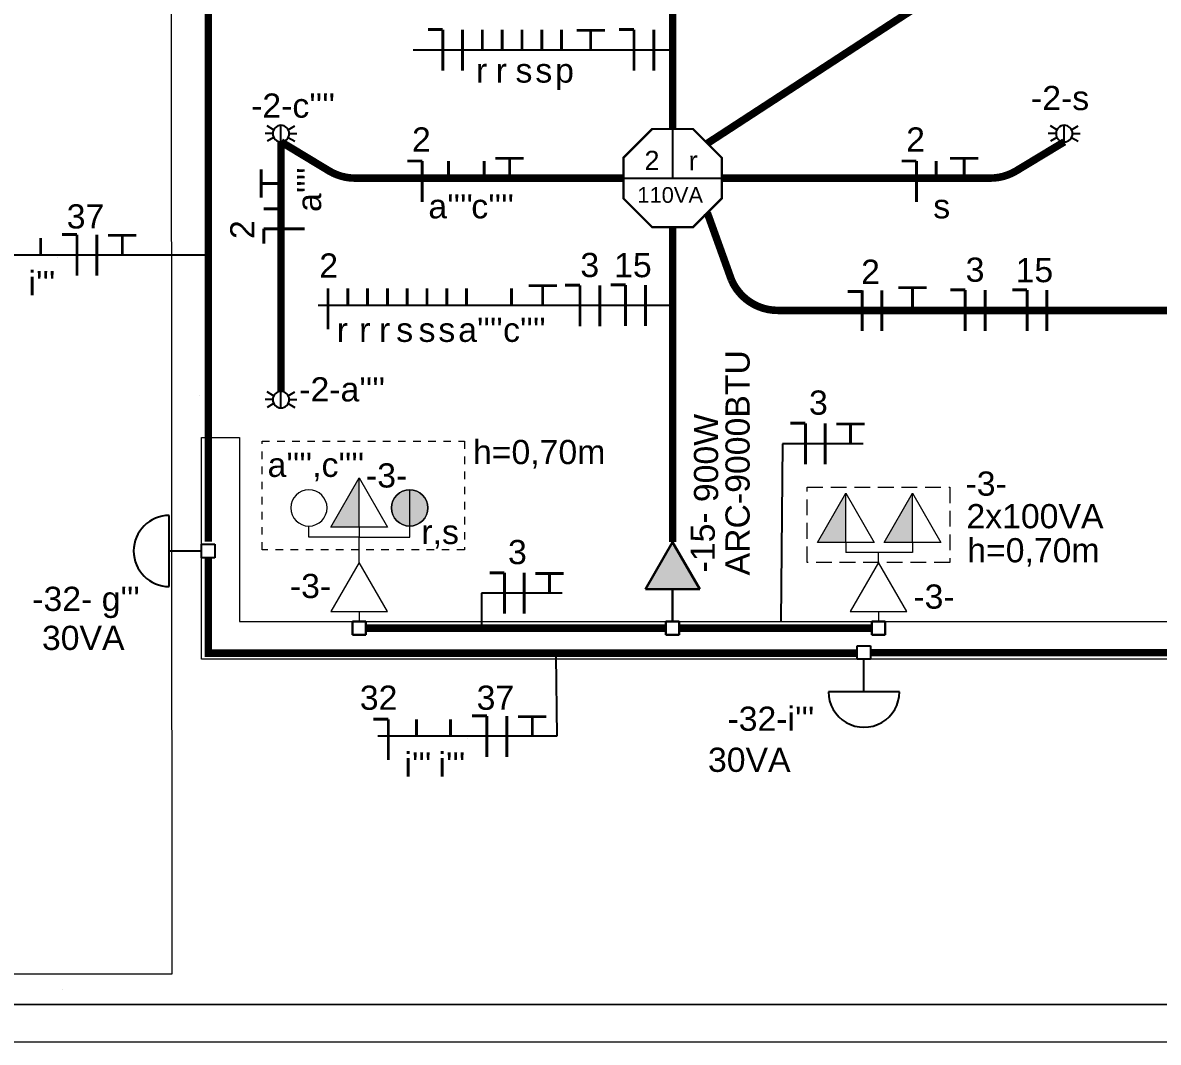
# Model space of a CAD drawing. Header units: millimetres. Extents: x 6597 to 20911, y -10306 to -132.
# Drawn here: x 12392.8 to 12843.7, y -6660.4 to -6255.7 of the extents above; entities that cross this region are included whole.
import ezdxf
from ezdxf.enums import TextEntityAlignment as Align

# ---------------------------------------------------------------- set-up
doc = ezdxf.new("R2010")
doc.units = ezdxf.units.MM
doc.header["$LTSCALE"] = 25
doc.header["$MEASUREMENT"] = 0
for name, pattern in [('CACHE', [0.24, 0.12, -0.12]), ('DASHDOT2', [12.7, 6.35, -3.175, 0, -3.175]), ('RAYITAS', [0.375, 0.25, -0.125])]:
    doc.linetypes.add(name, pattern=pattern)
for name, color, linetype in [('CIRCUITOS', 7, 'Continuous'), ('Iluminação1', 1, 'Continuous'), ('LUMINÁRIAS', 1, 'Continuous'), ('MAAI - ELÉTRICA', 3, 'Continuous'), ('MAAI - VEGETAÇÃO', 106, 'Continuous')]:
    doc.layers.add(name, color=color, linetype=linetype)
for name, color, linetype, lineweight in [('EL-Condutos', 5, 'Continuous', 30), ('MAAI - ALVENARIA', 7, 'Continuous', 0), ('P-SIMBOL', 1, 'Continuous', 30), ('TOMADAS', 1, 'Continuous', 20)]:
    doc.layers.add(name, color=color, linetype=linetype, lineweight=lineweight)
doc.styles.add('Arial', font='arial.ttf')

# ---------------------------------------------------------------- blocks, each defined once
blk = doc.blocks.new('Arandela 32W')
at = {"layer": 'LUMINÁRIAS', "color": 1}
for p, q in [((18.1535, 14.125), (18.1535, -14.125)), ((0, -2.6515), (0, 2.6515)), ((0, 2.6515), (5.304, 2.6515)), ((5.304, 2.6515), (5.304, -2.6515)), ((18.1535, 0), (5.304, 0)), ((5.304, -2.6515), (0, -2.6515))]:
    blk.add_line(p, q, dxfattribs=at)
blk.add_arc((18.1535, 0), 14.125, 270, 90, dxfattribs=at)
blk = doc.blocks.new('INT. INTERMEDIARIO')
h = blk.add_hatch(color=256)
h.dxf.hatch_style = 1
h.paths.add_polyline_path([(0, 5.5, 0.414214), (9, 14.5, 0.414214), (0, 23.5)])
for p, q in [((0, 5.5), (0, 23.5)), ((0, 0), (0, 5.5))]:
    blk.add_line(p, q)
blk.add_circle((0, 14.5), 9)
blk = doc.blocks.new('*U17')
blk.add_line((0, 0), (-5.5, 0))
blk.add_circle((-14.5, 0), 9)
blk = doc.blocks.new('*U18')
h = blk.add_hatch(color=256)
h.dxf.hatch_style = 1
h.paths.add_polyline_path([(-4, 11.26), (-23.5, 0), (-4, 0)])
for q in [(0, 0), (-23.5, 0)]:
    blk.add_line((-4, 0), q)
blk.add_lwpolyline([(-23.5, 0), (-4, -11.26), (-4, 11.26)], close=True)
blk = doc.blocks.new('*U16')
blk.add_line((4, 0), (0, 0))
blk.add_lwpolyline([(23.5, 0), (4, 11.26), (4, -11.26)], close=True)

msp = doc.modelspace()

# ---------------------------------------------------------------- hatches: boundary and pattern name
at = {"layer": 'P-SIMBOL', "linetype": 'Continuous'}
msp.add_hatch(color=256, dxfattribs=at).paths.add_polyline_path([(12661.7, -6480.6), (12650.87, -6461.85), (12640.05, -6480.6)])

# ---------------------------------------------------------------- linework, layer by layer
for p, q in [((12650.87, -6266.57), (12547.91, -6266.57)), ((12650.87, -6367.93), (12510.2, -6367.93))]:
    msp.add_line(p, q)
at = {"layer": 'CIRCUITOS', "linetype": 'DASHDOT2'}
for p, q in [((12466.51, -6347.93), (12341.12, -6347.93)), ((12604.5, -6506.93), (12604.9, -6538.96)), ((12604.9, -6538.96), (12533.86, -6538.96))]:
    msp.add_line(p, q, dxfattribs=at)
at = {"layer": 'CIRCUITOS'}
for p, q in [((12694.44, -6422.82), (12693.84, -6493.4)), ((12726.46, -6422.82), (12694.44, -6422.82)), ((12606.97, -6482.15), (12574.95, -6482.15)), ((12574.95, -6482.15), (12574.95, -6496.05))]:
    msp.add_line(p, q, dxfattribs=at)
for points, const_width in [([(12553.69, -6258.43), (12559.61, -6258.43)], 1.16), ([(12559.61, -6258.43), (12559.61, -6274.69)], 1.16), ([(12567.47, -6258.43), (12567.47, -6274.69)], 1.16), ([(12575.33, -6258.43), (12575.33, -6266.56)], 1.16), ([(12583.2, -6258.43), (12583.2, -6266.57)], 1.16), ([(12591.06, -6258.44), (12591.06, -6266.57)], 1.16), ([(12598.93, -6258.44), (12598.93, -6266.57)], 1.16), ([(12606.79, -6258.44), (12606.79, -6266.57)], 1.16), ([(12629.64, -6258.43), (12635.55, -6258.43)], 1.16), ([(12635.55, -6258.43), (12635.55, -6274.69)], 1.16), ([(12643.41, -6258.43), (12643.41, -6274.7)], 1.16), ([(12612.72, -6258.73), (12623.97, -6258.73)], 1.11), ([(12618.34, -6258.73), (12618.34, -6266.57)], 1.11), ([(12545.56, -6310.59), (12551.48, -6310.59)], 1.16), ([(12551.48, -6310.59), (12551.48, -6326.85)], 1.16), ([(12561.91, -6310.59), (12561.91, -6317.4)], 1.16), ([(12576.02, -6310.59), (12576.02, -6317.4)], 1.16), ([(12580.52, -6309.56), (12591.77, -6309.56)], 1.11), ([(12586.14, -6309.56), (12586.14, -6317.4)], 1.11), ([(12741.78, -6310.59), (12747.69, -6310.59)], 1.16), ([(12747.69, -6310.59), (12747.69, -6326.85)], 1.16), ([(12755.55, -6310.59), (12755.55, -6317.4)], 1.16), ([(12761.01, -6309.56), (12772.26, -6309.56)], 1.11), ([(12766.64, -6309.56), (12766.64, -6317.4)], 1.11), ([(12487.53, -6325.13), (12487.53, -6313.88)], 1.11), ([(12487.53, -6319.51), (12495.37, -6319.51)], 1.11), ([(12488.56, -6329.63), (12495.37, -6329.63)], 1.16), ([(12488.56, -6337.49), (12504.82, -6337.49)], 1.16), ([(12488.56, -6343.41), (12488.56, -6337.49)], 1.16), ([(12399.95, -6341.12), (12399.95, -6347.93)], 1.16), ([(12408.48, -6339.8), (12414.39, -6339.8)], 1.16), ([(12414.39, -6339.8), (12414.39, -6356.06)], 1.16), ([(12422.25, -6339.8), (12422.25, -6356.06)], 1.16), ([(12426.75, -6340.09), (12438, -6340.09)], 1.11), ([(12432.38, -6340.09), (12432.38, -6347.93)], 1.11), ([(12514.03, -6361.12), (12514.03, -6377.38)], 1.16), ([(12521.9, -6361.12), (12521.9, -6367.93)], 1.16), ([(12529.76, -6361.12), (12529.76, -6367.93)], 1.16), ([(12537.63, -6361.12), (12537.63, -6367.93)], 1.16), ([(12545.49, -6361.12), (12545.49, -6367.93)], 1.16), ([(12553.36, -6361.12), (12553.36, -6367.93)], 1.16), ([(12561.22, -6361.12), (12561.22, -6367.93)], 1.16), ([(12569.08, -6361.12), (12569.08, -6367.93)], 1.16), ([(12586.91, -6361.12), (12586.91, -6367.93)], 1.16), ([(12593.68, -6360.09), (12604.92, -6360.09)], 1.11), ([(12599.3, -6360.09), (12599.3, -6367.93)], 1.11), ([(12608.18, -6359.91), (12614.09, -6359.91)], 1.16), ([(12614.09, -6359.91), (12614.09, -6376.17)], 1.16), ([(12621.95, -6359.91), (12621.95, -6376.17)], 1.16), ([(12626.3, -6359.8), (12632.21, -6359.8)], 1.16), ([(12632.21, -6359.8), (12632.21, -6376.06)], 1.16), ([(12640.07, -6359.8), (12640.07, -6376.06)], 1.16), ([(12726.08, -6361.88), (12726.08, -6378.14)], 1.16), ([(12726.08, -6361.88), (12726.08, -6378.14)], 1.16), ([(12733.94, -6361.88), (12733.94, -6378.14)], 1.16), ([(12740.47, -6360.9), (12751.71, -6360.9)], 1.11), ([(12746.09, -6360.9), (12746.09, -6368.74)], 1.11), ([(12761.15, -6361.77), (12767.06, -6361.77)], 1.16), ([(12767.06, -6361.77), (12767.06, -6378.03)], 1.16), ([(12774.92, -6361.77), (12774.92, -6378.03)], 1.16), ([(12785.71, -6361.77), (12791.62, -6361.77)], 1.16), ([(12791.62, -6361.77), (12791.62, -6378.03)], 1.16), ([(12799.48, -6361.77), (12799.48, -6378.03)], 1.16), ([(12720.34, -6362.45), (12726.25, -6362.45)], 1.16), ([(12697.67, -6414.69), (12703.58, -6414.69)], 1.16), ([(12703.58, -6414.69), (12703.58, -6430.95)], 1.16), ([(12711.44, -6414.69), (12711.44, -6430.95)], 1.16), ([(12715.87, -6414.98), (12727.11, -6414.98)], 1.11), ([(12721.49, -6414.98), (12721.49, -6422.82)], 1.11), ([(12578.17, -6474.02), (12584.08, -6474.02)], 1.16), ([(12584.08, -6474.02), (12584.08, -6490.28)], 1.16), ([(12591.95, -6474.02), (12591.95, -6490.28)], 1.16), ([(12596.37, -6474.31), (12607.62, -6474.31)], 1.11), ([(12602, -6474.31), (12602, -6482.15)], 1.11), ([(12532.08, -6532.16), (12537.99, -6532.16)], 1.16), ([(12537.99, -6532.16), (12537.99, -6548.42)], 1.16), ([(12549.21, -6532.16), (12549.21, -6538.96)], 1.16), ([(12562.71, -6532.16), (12562.71, -6538.96)], 1.16), ([(12571.24, -6530.83), (12577.15, -6530.83)], 1.16), ([(12577.15, -6530.83), (12577.15, -6547.1)], 1.16), ([(12585.02, -6530.83), (12585.02, -6547.1)], 1.16), ([(12589.52, -6531.12), (12600.76, -6531.12)], 1.11), ([(12595.14, -6531.12), (12595.14, -6538.96)], 1.11)]:
    msp.add_lwpolyline(points, dxfattribs=dict(at, const_width=const_width))
at = {"layer": 'EL-Condutos', "const_width": 3}
for points in [[(12466.51, -6170.05), (12466.51, -6461.75)], [(12650.87, -6297.9), (12650.87, -6199.58)], [(12495.37, -6303), (12495.37, -6402.03)], [(12650.87, -6336.9), (12650.87, -6461.85)], [(12466.51, -6468.05), (12466.51, -6505.95), (12724.19, -6505.95)], [(12529.12, -6496.05), (12648.22, -6496.05)], [(12653.52, -6496.05), (12729.96, -6496.05)], [(13313.19, -6505.75), (12729.5, -6505.75)]]:
    msp.add_lwpolyline(points, dxfattribs=at)
for points in [[(12945.86, -6186.4), (12853.54, -6186.4, 0.146457), (12837.05, -6191.33), (12664.66, -6303.61)], [(12631.37, -6317.4), (12524.78, -6317.4, -0.136668), (12514.44, -6314.52), (12495.37, -6303)], [(12670.37, -6317.4), (12776.96, -6317.4, 0.136668), (12787.3, -6314.52), (12806.37, -6303)], [(12984.86, -6369.9), (12692.61, -6369.9, -0.300101), (12674.22, -6357.77), (12664.66, -6331.19)]]:
    msp.add_lwpolyline(points, format="xyb", dxfattribs=at)
at = {"layer": 'Iluminação1'}
for p, q in [((12650.87, -6297.9), (12650.87, -6317.4)), ((12631.37, -6317.4), (12670.37, -6317.4))]:
    msp.add_line(p, q, dxfattribs=at)
at = {"layer": 'Iluminação1', "const_width": 0.91}
msp.add_lwpolyline([(12642.79, -6297.9), (12631.37, -6309.32), (12631.37, -6325.48), (12642.79, -6336.9), (12658.95, -6336.9), (12670.37, -6325.48), (12670.37, -6309.32), (12658.95, -6297.9)], close=True, dxfattribs=at)
at = {"layer": 'MAAI - ALVENARIA'}
for p, q in [((12451.64, -6161.4), (12452.07, -6633.41)), ((12463.86, -6420.4), (12478.86, -6420.4)), ((12463.86, -6508.4), (12463.86, -6420.4)), ((12478.86, -6420.4), (12478.86, -6493.4)), ((12478.86, -6493.4), (12889.88, -6493.4)), ((12989.84, -6508.4), (12463.86, -6508.4)), ((12452.07, -6633.41), (12308.28, -6633.41)), ((14342.86, -6645.4), (9548.86, -6645.4)), ((9548.86, -6645.4), (14342.86, -6645.4)), ((15548.86, -6660.4), (9533.86, -6660.4))]:
    msp.add_line(p, q, dxfattribs=at)
at = {"layer": 'MAAI - ELÉTRICA'}
for p, q in [((12495.37, -6303), (12495.37, -6296.44)), ((12495.37, -6303), (12495.37, -6296.44)), ((12806.37, -6303), (12806.37, -6296.44)), ((12806.37, -6303), (12806.37, -6296.44)), ((12495.37, -6408.6), (12495.37, -6402.03)), ((12495.37, -6408.6), (12495.37, -6402.03))]:
    msp.add_line(p, q, dxfattribs=at)
for points in [[(12492.47, -6298.17), (12489.84, -6296.64)], [(12498.26, -6298.17), (12500.9, -6296.64)], [(12803.48, -6298.17), (12800.84, -6296.64)], [(12809.26, -6298.17), (12811.9, -6296.64)], [(12492.08, -6299.72), (12489.04, -6299.72)], [(12492.47, -6301.27), (12489.84, -6302.79)], [(12498.26, -6301.27), (12500.9, -6302.79)], [(12498.65, -6299.72), (12501.69, -6299.72)], [(12803.09, -6299.72), (12800.04, -6299.72)], [(12803.48, -6301.27), (12800.84, -6302.79)], [(12809.26, -6301.27), (12811.9, -6302.79)], [(12809.65, -6299.72), (12812.7, -6299.72)], [(12492.47, -6403.76), (12489.84, -6402.24)], [(12498.26, -6403.76), (12500.9, -6402.24)], [(12492.08, -6405.31), (12489.04, -6405.31)], [(12498.65, -6405.31), (12501.69, -6405.31)], [(12492.47, -6406.86), (12489.84, -6408.39)], [(12498.26, -6406.86), (12500.9, -6408.39)]]:
    msp.add_lwpolyline(points, dxfattribs=at)
for centre, start, end in [((12495.37, -6299.72), 90, 270), ((12495.37, -6299.72), 270, 90), ((12806.37, -6299.72), 90, 270), ((12806.37, -6299.72), 270, 90), ((12495.37, -6405.31), 90, 270), ((12495.37, -6405.31), 270, 90)]:
    msp.add_arc(centre, 3.28, start, end, dxfattribs=at)
at = {"layer": 'MAAI - VEGETAÇÃO', "linetype": 'Continuous', "transparency": 33554559}
for p, q in [((12406.58, -6348.78), (12406.58, -6348.78)), ((12463.19, -6403.53), (12463.19, -6403.53)), ((12569.34, -6539.82), (12569.34, -6539.82)), ((12408.71, -6639.64), (12408.71, -6639.64))]:
    msp.add_line(p, q, dxfattribs=at)
at = {"layer": 'P-SIMBOL'}
for p, q in [((12640.05, -6480.6), (12650.87, -6461.85)), ((12650.87, -6461.85), (12661.7, -6480.6)), ((12650.87, -6461.85), (12661.7, -6480.6)), ((12661.7, -6480.6), (12640.05, -6480.6)), ((12650.87, -6480.6), (12650.87, -6493.4)), ((12650.87, -6480.6), (12650.87, -6493.4)), ((12523.81, -6493.4), (12529.12, -6493.4)), ((12523.81, -6498.7), (12523.81, -6493.4)), ((12529.12, -6493.4), (12529.12, -6498.7)), ((12648.22, -6493.4), (12653.52, -6493.4)), ((12648.22, -6498.7), (12648.22, -6493.4)), ((12653.52, -6493.4), (12653.52, -6498.7)), ((12729.96, -6493.4), (12735.26, -6493.4)), ((12729.96, -6498.7), (12729.96, -6493.4)), ((12735.26, -6493.4), (12735.26, -6498.7)), ((12529.12, -6498.7), (12523.81, -6498.7)), ((12653.52, -6498.7), (12648.22, -6498.7)), ((12735.26, -6498.7), (12729.96, -6498.7))]:
    msp.add_line(p, q, dxfattribs=at)
at = {"layer": 'TOMADAS'}
for p, q in [((12526.47, -6459.9), (12506.47, -6459.9)), ((12526.47, -6469.9), (12526.47, -6459.9)), ((12526.47, -6459.9), (12546.47, -6459.9)), ((12746.16, -6465.97), (12719.61, -6465.97)), ((12732.61, -6469.9), (12732.61, -6465.97))]:
    msp.add_line(p, q, dxfattribs=at)
at = {"layer": 'TOMADAS', "linetype": 'CACHE'}
msp.add_lwpolyline([(12487.86, -6464.9), (12487.86, -6421.87), (12568.2, -6421.87), (12568.2, -6464.9)], close=True, dxfattribs=at)
at = {"layer": 'TOMADAS', "linetype": 'RAYITAS'}
msp.add_lwpolyline([(12704.28, -6469.9), (12704.28, -6440.11), (12760.94, -6440.11), (12760.94, -6469.9)], close=True, dxfattribs=at)

# ---------------------------------------------------------------- block references
at = {"layer": 'Iluminação1'}
for p, rotation in [((12469.16, -6465.4), 179.9999999999999), ((12469.16, -6465.4), 179.9999999999999), ((12726.85, -6503.09), 269.9999999999999), ((12726.85, -6503.09), 269.9999999999999)]:
    msp.add_blockref('Arandela 32W', p, dxfattribs=dict(at, rotation=rotation))
at = {"layer": 'TOMADAS', "xscale": -1, "rotation": 90}
for p in [(12526.47, -6459.9), (12719.61, -6465.97), (12746.16, -6465.97)]:
    msp.add_blockref('*U18', p, dxfattribs=at)
at = {"layer": 'TOMADAS', "xscale": -0.8, "yscale": 0.8, "zscale": 0.8, "rotation": 90}
msp.add_blockref('*U17', (12506.47, -6459.9), dxfattribs=at)
at = {"layer": 'TOMADAS', "yscale": 0.8, "zscale": 0.8}
for xscale in [0.8, -0.8]:
    msp.add_blockref('INT. INTERMEDIARIO', (12546.47, -6459.9), dxfattribs=dict(at, xscale=xscale))
at = {"layer": 'TOMADAS'}
for p, rotation in [((12526.47, -6493.4), 90), ((12732.61, -6493.4), 89.99999999999999)]:
    msp.add_blockref('*U16', p, dxfattribs=dict(at, rotation=rotation))

# ---------------------------------------------------------------- texts
at = {"layer": 'CIRCUITOS', "linetype": 'DASHDOT2', "style": 'Arial'}
for s, height, p in [('r', 9.6, (12572.77, -6279.48)), ('r', 9.6, (12580.64, -6279.48)), ('s', 9.6, (12588.5, -6279.48)), ('s', 9.6, (12596.37, -6279.48)), ('p', 9.6, (12604.23, -6279.49)), ("-2-c''''", 9.6, (12483.51, -6293.41)), ('-2-s', 9.6, (12793.16, -6290.4)), ('2', 9.6, (12547.39, -6306.86)), ('2', 9.6, (12743.6, -6306.86)), ('2', 7.68, (12639.7, -6314.23)), ('r', 7.68, (12657.24, -6314.36)), ('110VA', 6.221, (12636.86, -6327.2)), ("a''''", 9.6, (12553.89, -6333.37)), ("c''''", 9.6, (12570.94, -6333.37)), ('37', 9.6, (12410.3, -6337.39)), ('s', 9.6, (12754.36, -6333.37)), ('2', 9.6, (12510.57, -6356.89)), ('3', 9.6, (12614.25, -6356.67)), ('15', 9.6, (12627.64, -6356.73)), ('2', 9.6, (12725.72, -6359.36)), ('3', 9.6, (12767.22, -6358.53)), ('15', 9.6, (12787.05, -6358.71)), ("i'''", 9.6, (12395.14, -6363.9)), ('r', 9.6, (12517.54, -6382.4)), ('r', 9.6, (12526.42, -6382.4)), ('r', 9.6, (12534.29, -6382.4)), ('s', 9.6, (12541.14, -6382.4)), ('s', 9.6, (12550.01, -6382.4)), ('s', 9.6, (12557.88, -6382.4)), ("a''''", 9.6, (12565.74, -6382.4)), ("c''''", 9.6, (12583.56, -6382.4)), ("-2-a''''", 9.6, (12502.64, -6406.03)), ('3', 9.6, (12705.02, -6411.29)), ('-3-', 9.6, (12529.13, -6440.21)), ('-3-', 9.6, (12767.16, -6443.45)), ('2x100VA', 9.6, (12767.54, -6456.38)), ('3', 9.6, (12585.52, -6470.62)), ('-3-', 9.6, (12498.91, -6484.08)), ('-3-', 9.6, (12746.45, -6488.29)), ("-32- g'''", 9.6, (12396.62, -6489.19)), ('30VA', 9.6, (12400.47, -6504.68)), ('32', 9.6, (12526.68, -6528.43)), ('37', 9.6, (12573.06, -6528.43)), ("-32-i'''", 9.6, (12672.65, -6536.77)), ("i'''", 9.6, (12544.41, -6554.93)), ("i'''", 9.6, (12557.91, -6554.93)), ('30VA', 9.6, (12664.91, -6553.07))]:
    msp.add_text(s, height=height, dxfattribs=at).set_placement(p)
for s, p in [("a''''", (12511.33, -6330.83)), ('2', (12484.83, -6341.58)), ('-15-', (12667.63, -6473.9))]:
    msp.add_text(s, height=9.6, rotation=90, dxfattribs=at).set_placement(p)
for s, p in [('ARC-9000BTU', (12681.45, -6385.67)), ('900W', (12668.94, -6410.98))]:
    msp.add_text(s, height=9.6, rotation=90, dxfattribs=at).set_placement(p, align=Align.RIGHT)
for p in [(12624.16, -6430.91), (12820.4, -6469.9)]:
    msp.add_text('h=0,70m', height=9.6, dxfattribs=at).set_placement(p, align=Align.RIGHT)
for s, p in [("a'''',c''''", (12490.06, -6426.39)), ('r,s', (12551.13, -6453.03))]:
    msp.add_text(s, height=9.6, dxfattribs=at).set_placement(p, align=Align.TOP_LEFT)

doc.saveas('drawing.dxf')
